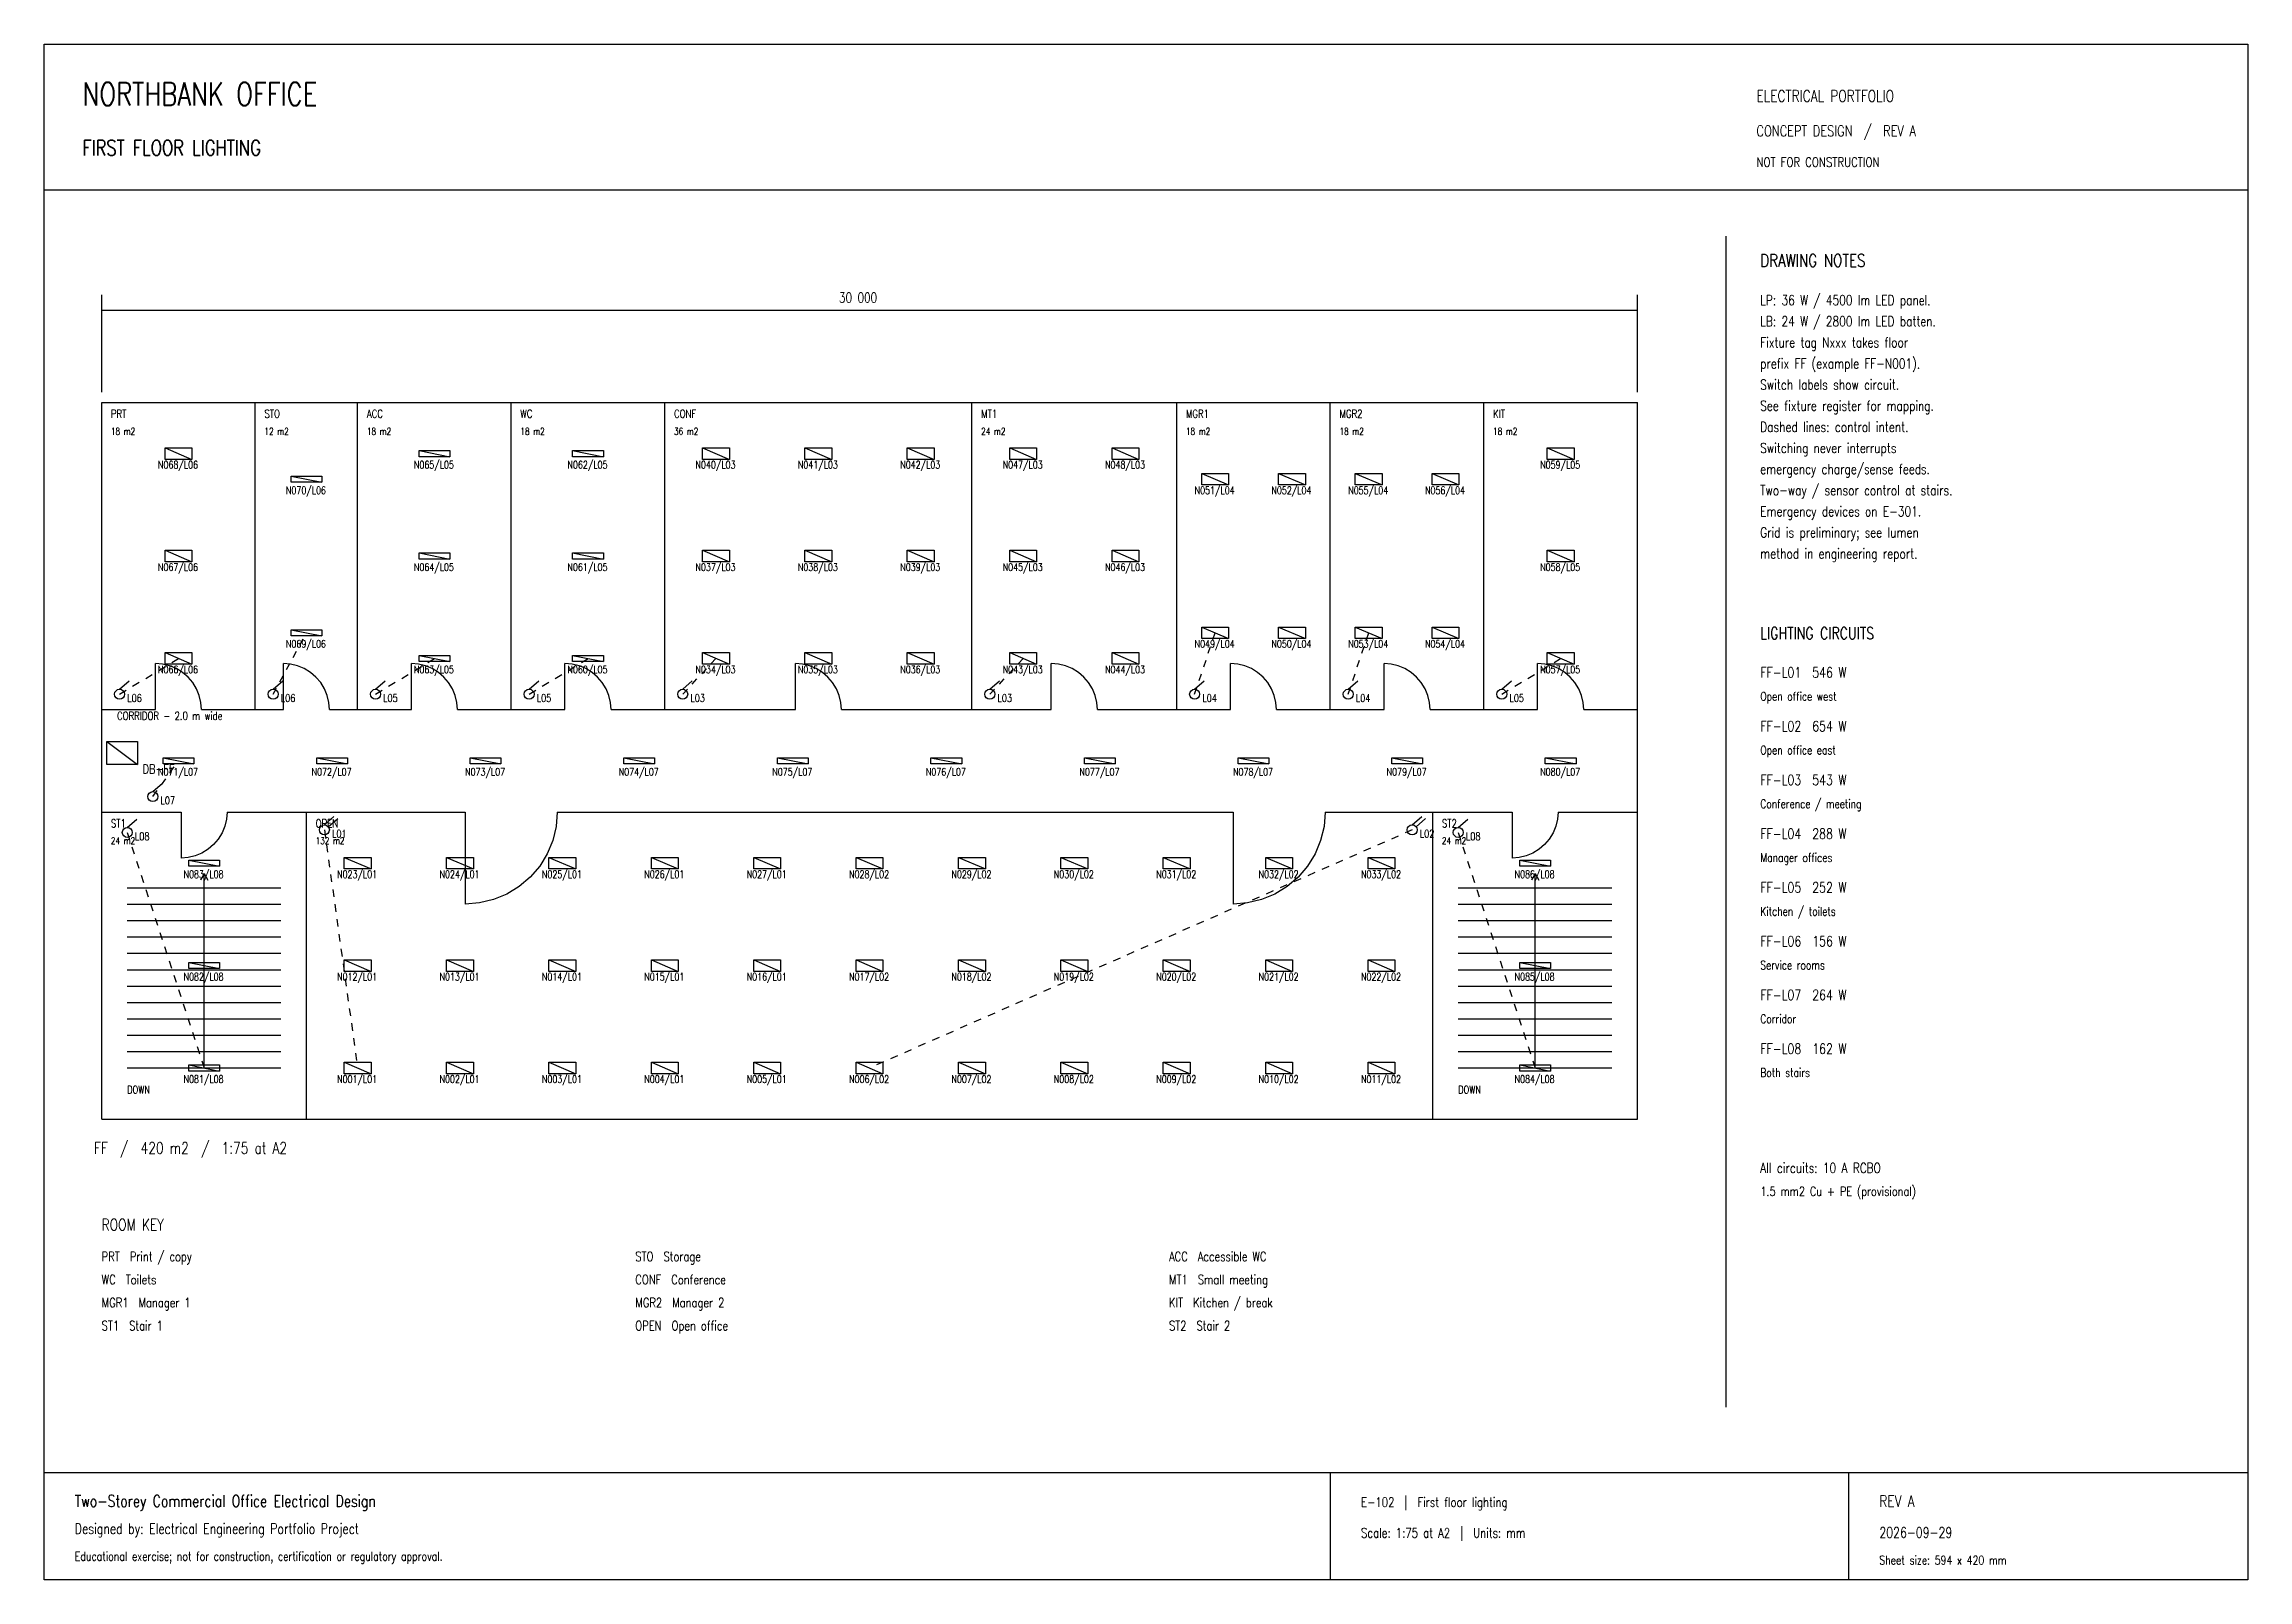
# Model space of a CAD drawing. Extents: x 10 to 584, y 10 to 410.
import ezdxf

# ---------------------------------------------------------------- set-up
doc = ezdxf.new("R2010")
doc.units = 0
doc.layers.get('0').update_dxf_attribs({"linetype": 'CONTINUOUS'})
for name, color, linetype in [('ARCH-DOORS', 8, 'CONTINUOUS'), ('ARCH-FURNITURE', 8, 'CONTINUOUS'), ('ARCH-TEXT', 8, 'CONTINUOUS'), ('ARCH-WALLS', 8, 'CONTINUOUS'), ('ELEC-DB', 1, 'CONTINUOUS'), ('ELEC-DIMENSIONS', 8, 'CONTINUOUS'), ('ELEC-LIGHT', 2, 'CONTINUOUS'), ('ELEC-LIGHT-TEXT', 2, 'CONTINUOUS'), ('ELEC-SWITCH', 6, 'CONTINUOUS'), ('ELEC-TEXT', 7, 'CONTINUOUS'), ('SHEET', 7, 'CONTINUOUS')]:
    doc.layers.add(name, color=color, linetype=linetype)
doc.styles.get("Standard").update_dxf_attribs({"font": 'standard'})

# ---------------------------------------------------------------- blocks, each defined once
blk = doc.blocks.new('DB')
for p, q in [((-4, 3), (4, 3)), ((-4, -3), (-4, 3)), ((-4, 3), (4, -3)), ((4, 3), (4, -3)), ((4, -3), (-4, -3))]:
    blk.add_line(p, q)
blk = doc.blocks.new('LP')
for p, q in [((-3.5, 1.5), (3.5, 1.5)), ((-3.5, -1.5), (-3.5, 1.5)), ((-3.5, 1.5), (3.5, -1.5)), ((3.5, 1.5), (3.5, -1.5)), ((3.5, -1.5), (-3.5, -1.5))]:
    blk.add_line(p, q)
blk = doc.blocks.new('LB')
for p, q in [((-4, 0.8), (4, 0.8)), ((-4, -0.8), (-4, 0.8)), ((-4, 0.8), (4, -0.8)), ((4, 0.8), (4, -0.8)), ((4, -0.8), (-4, -0.8))]:
    blk.add_line(p, q)
blk = doc.blocks.new('SW2')
for p, q in [((0, 1.3), (2.5, 3.5)), ((1, 0.8), (3.5, 3))]:
    blk.add_line(p, q)
blk.add_circle((0, 0), 1.3)
blk = doc.blocks.new('SW1')
blk.add_line((0, 1.3), (2.5, 3.5))
blk.add_circle((0, 0), 1.3)

msp = doc.modelspace()

# ---------------------------------------------------------------- linework, layer by layer
at = {"layer": 'ARCH-DOORS'}
for p, q in [((39, 236.67), (39, 248.67)), ((40.88, 248.52), (39, 248.67)), ((42.71, 248.08), (40.88, 248.52)), ((44.45, 247.36), (42.71, 248.08)), ((46.05, 246.37), (44.45, 247.36)), ((72.33, 236.67), (72.33, 248.67)), ((74.21, 248.52), (72.33, 248.67)), ((76.04, 248.08), (74.21, 248.52)), ((77.78, 247.36), (76.04, 248.08)), ((79.39, 246.37), (77.78, 247.36)), ((105.67, 236.67), (105.67, 248.67)), ((107.54, 248.52), (105.67, 248.67)), ((109.37, 248.08), (107.54, 248.52)), ((111.11, 247.36), (109.37, 248.08)), ((112.72, 246.37), (111.11, 247.36)), ((145.67, 236.67), (145.67, 248.67)), ((147.54, 248.52), (145.67, 248.67)), ((149.37, 248.08), (147.54, 248.52)), ((151.11, 247.36), (149.37, 248.08)), ((152.72, 246.37), (151.11, 247.36)), ((205.67, 236.67), (205.67, 248.67)), ((207.54, 248.52), (205.67, 248.67)), ((209.37, 248.08), (207.54, 248.52)), ((211.11, 247.36), (209.37, 248.08)), ((212.72, 246.37), (211.11, 247.36)), ((272.33, 236.67), (272.33, 248.67)), ((274.21, 248.52), (272.33, 248.67)), ((276.04, 248.08), (274.21, 248.52)), ((277.78, 247.36), (276.04, 248.08)), ((279.39, 246.37), (277.78, 247.36)), ((319, 236.67), (319, 248.67)), ((320.88, 248.52), (319, 248.67)), ((322.71, 248.08), (320.88, 248.52)), ((324.45, 247.36), (322.71, 248.08)), ((326.05, 246.37), (324.45, 247.36)), ((359, 236.67), (359, 248.67)), ((360.88, 248.52), (359, 248.67)), ((362.71, 248.08), (360.88, 248.52)), ((364.45, 247.36), (362.71, 248.08)), ((366.05, 246.37), (364.45, 247.36)), ((399, 236.67), (399, 248.67)), ((400.88, 248.52), (399, 248.67)), ((402.71, 248.08), (400.88, 248.52)), ((404.45, 247.36), (402.71, 248.08)), ((406.05, 246.37), (404.45, 247.36)), ((47.49, 245.15), (46.05, 246.37)), ((48.71, 243.72), (47.49, 245.15)), ((49.69, 242.11), (48.71, 243.72)), ((50.41, 240.37), (49.69, 242.11)), ((80.82, 245.15), (79.39, 246.37)), ((82.04, 243.72), (80.82, 245.15)), ((83.03, 242.11), (82.04, 243.72)), ((83.75, 240.37), (83.03, 242.11)), ((114.15, 245.15), (112.72, 246.37)), ((115.37, 243.72), (114.15, 245.15)), ((116.36, 242.11), (115.37, 243.72)), ((117.08, 240.37), (116.36, 242.11)), ((154.15, 245.15), (152.72, 246.37)), ((155.37, 243.72), (154.15, 245.15)), ((156.36, 242.11), (155.37, 243.72)), ((157.08, 240.37), (156.36, 242.11)), ((214.15, 245.15), (212.72, 246.37)), ((215.37, 243.72), (214.15, 245.15)), ((216.36, 242.11), (215.37, 243.72)), ((217.08, 240.37), (216.36, 242.11)), ((280.82, 245.15), (279.39, 246.37)), ((282.04, 243.72), (280.82, 245.15)), ((283.03, 242.11), (282.04, 243.72)), ((283.75, 240.37), (283.03, 242.11)), ((327.49, 245.15), (326.05, 246.37)), ((328.71, 243.72), (327.49, 245.15)), ((329.69, 242.11), (328.71, 243.72)), ((330.41, 240.37), (329.69, 242.11)), ((367.49, 245.15), (366.05, 246.37)), ((368.71, 243.72), (367.49, 245.15)), ((369.69, 242.11), (368.71, 243.72)), ((370.41, 240.37), (369.69, 242.11)), ((407.49, 245.15), (406.05, 246.37)), ((408.71, 243.72), (407.49, 245.15)), ((409.69, 242.11), (408.71, 243.72)), ((410.41, 240.37), (409.69, 242.11)), ((50.85, 238.54), (50.41, 240.37)), ((51, 236.67), (50.85, 238.54)), ((84.19, 238.54), (83.75, 240.37)), ((84.33, 236.67), (84.19, 238.54)), ((117.52, 238.54), (117.08, 240.37)), ((117.67, 236.67), (117.52, 238.54)), ((157.52, 238.54), (157.08, 240.37)), ((157.67, 236.67), (157.52, 238.54)), ((217.52, 238.54), (217.08, 240.37)), ((217.67, 236.67), (217.52, 238.54)), ((284.19, 238.54), (283.75, 240.37)), ((284.33, 236.67), (284.19, 238.54)), ((330.85, 238.54), (330.41, 240.37)), ((331, 236.67), (330.85, 238.54)), ((370.85, 238.54), (370.41, 240.37)), ((371, 236.67), (370.85, 238.54)), ((410.85, 238.54), (410.41, 240.37)), ((411, 236.67), (410.85, 238.54)), ((45.67, 210), (45.67, 198)), ((57.52, 208.12), (57.08, 206.29)), ((57.67, 210), (57.52, 208.12)), ((119.67, 210), (119.67, 186)), ((143.67, 210), (143.37, 206.25)), ((319.67, 210), (319.67, 186)), ((343.67, 210), (343.37, 206.25)), ((392.33, 210), (392.33, 198)), ((404.19, 208.12), (403.75, 206.29)), ((404.33, 210), (404.19, 208.12)), ((54.15, 201.51), (52.72, 200.29)), ((55.37, 202.95), (54.15, 201.51)), ((56.36, 204.55), (55.37, 202.95)), ((57.08, 206.29), (56.36, 204.55)), ((142.49, 202.58), (141.05, 199.1)), ((143.37, 206.25), (142.49, 202.58)), ((342.49, 202.58), (341.05, 199.1)), ((343.37, 206.25), (342.49, 202.58)), ((400.82, 201.51), (399.39, 200.29)), ((402.04, 202.95), (400.82, 201.51)), ((403.03, 204.55), (402.04, 202.95)), ((403.75, 206.29), (403.03, 204.55)), ((47.54, 198.15), (45.67, 198)), ((49.37, 198.59), (47.54, 198.15)), ((51.11, 199.31), (49.37, 198.59)), ((52.72, 200.29), (51.11, 199.31)), ((139.08, 195.89), (136.64, 193.03)), ((141.05, 199.1), (139.08, 195.89)), ((339.08, 195.89), (336.64, 193.03)), ((341.05, 199.1), (339.08, 195.89)), ((394.21, 198.15), (392.33, 198)), ((396.04, 198.59), (394.21, 198.15)), ((397.78, 199.31), (396.04, 198.59)), ((399.39, 200.29), (397.78, 199.31)), ((51.67, 194), (50.71, 192.24)), ((51.67, 143.33), (51.67, 194)), ((51.67, 194), (52.63, 192.24)), ((133.77, 190.58), (130.56, 188.62)), ((136.64, 193.03), (133.77, 190.58)), ((333.77, 190.58), (330.56, 188.62)), ((336.64, 193.03), (333.77, 190.58)), ((398.33, 194), (397.37, 192.24)), ((398.33, 143.33), (398.33, 194)), ((398.33, 194), (399.29, 192.24)), ((123.42, 186.3), (119.67, 186)), ((127.08, 187.17), (123.42, 186.3)), ((130.56, 188.62), (127.08, 187.17)), ((323.42, 186.3), (319.67, 186)), ((327.08, 187.17), (323.42, 186.3)), ((330.56, 188.62), (327.08, 187.17))]:
    msp.add_line(p, q, dxfattribs=at)
at = {"layer": 'ARCH-FURNITURE'}
for p, q in [((31.67, 190.27), (71.67, 190.27)), ((378.33, 190.27), (418.33, 190.27)), ((31.67, 186), (71.67, 186)), ((378.33, 186), (418.33, 186)), ((31.67, 181.73), (71.67, 181.73)), ((378.33, 181.73), (418.33, 181.73)), ((31.67, 177.47), (71.67, 177.47)), ((31.67, 173.2), (71.67, 173.2)), ((378.33, 177.47), (418.33, 177.47)), ((378.33, 173.2), (418.33, 173.2)), ((31.67, 168.93), (71.67, 168.93)), ((378.33, 168.93), (418.33, 168.93)), ((31.67, 164.67), (71.67, 164.67)), ((378.33, 164.67), (418.33, 164.67)), ((31.67, 160.4), (71.67, 160.4)), ((31.67, 156.13), (71.67, 156.13)), ((378.33, 160.4), (418.33, 160.4)), ((378.33, 156.13), (418.33, 156.13)), ((31.67, 151.87), (71.67, 151.87)), ((378.33, 151.87), (418.33, 151.87)), ((31.67, 147.6), (71.67, 147.6)), ((378.33, 147.6), (418.33, 147.6)), ((31.67, 143.33), (71.67, 143.33)), ((378.33, 143.33), (418.33, 143.33))]:
    msp.add_line(p, q, dxfattribs=at)
at = {"layer": 'ARCH-WALLS'}
for p, q in [((25, 130), (25, 316.67)), ((25, 316.67), (425, 316.67)), ((65, 236.67), (65, 316.67)), ((91.67, 236.67), (91.67, 316.67)), ((131.67, 236.67), (131.67, 316.67)), ((171.67, 236.67), (171.67, 316.67)), ((251.67, 236.67), (251.67, 316.67)), ((305, 236.67), (305, 316.67)), ((345, 236.67), (345, 316.67)), ((385, 236.67), (385, 316.67)), ((425, 130), (425, 316.67)), ((25, 236.67), (39, 236.67)), ((51, 236.67), (65, 236.67)), ((65, 236.67), (72.33, 236.67)), ((84.33, 236.67), (91.67, 236.67)), ((91.67, 236.67), (105.67, 236.67)), ((117.67, 236.67), (131.67, 236.67)), ((131.67, 236.67), (145.67, 236.67)), ((157.67, 236.67), (171.67, 236.67)), ((171.67, 236.67), (205.67, 236.67)), ((217.67, 236.67), (251.67, 236.67)), ((251.67, 236.67), (272.33, 236.67)), ((284.33, 236.67), (305, 236.67)), ((305, 236.67), (319, 236.67)), ((331, 236.67), (345, 236.67)), ((345, 236.67), (359, 236.67)), ((371, 236.67), (385, 236.67)), ((385, 236.67), (399, 236.67)), ((411, 236.67), (425, 236.67)), ((25, 210), (45.67, 210)), ((57.67, 210), (119.67, 210)), ((78.33, 130), (78.33, 210)), ((143.67, 210), (319.67, 210)), ((343.67, 210), (392.33, 210)), ((371.67, 130), (371.67, 210)), ((404.33, 210), (425, 210)), ((25, 130), (425, 130))]:
    msp.add_line(p, q, dxfattribs=at)
at = {"layer": 'ELEC-DIMENSIONS'}
for p, q in [((25, 319.33), (25, 344.67)), ((425, 319.33), (425, 344.67)), ((25, 340.67), (425, 340.67))]:
    msp.add_line(p, q, dxfattribs=at)
at = {"layer": 'ELEC-SWITCH'}
for p, q in [((76.6, 253.47), (77.47, 255.07)), ((313.22, 251.33), (313.81, 253.11)), ((314.41, 254.89), (315, 256.67)), ((353.22, 251.33), (353.81, 253.11)), ((354.41, 254.89), (355, 256.67)), ((39.89, 246.89), (41.59, 247.93)), ((43.3, 248.96), (45, 250)), ((73.13, 247.07), (74, 248.67)), ((74.87, 250.27), (75.73, 251.87)), ((106.56, 246.89), (108.26, 247.93)), ((109.96, 248.96), (111.67, 250)), ((146.56, 246.89), (148.26, 247.93)), ((149.96, 248.96), (151.67, 250)), ((181.29, 246), (182.52, 247.33)), ((183.76, 248.67), (185, 250)), ((261.29, 246), (262.52, 247.33)), ((263.76, 248.67), (265, 250)), ((312.04, 247.78), (312.63, 249.56)), ((352.04, 247.78), (352.63, 249.56)), ((399.89, 246.89), (401.59, 247.93)), ((403.3, 248.96), (405, 250)), ((29.67, 240.67), (31.37, 241.7)), ((33.07, 242.74), (34.78, 243.78)), ((36.48, 244.81), (38.19, 245.85)), ((69.67, 240.67), (70.53, 242.27)), ((71.4, 243.87), (72.27, 245.47)), ((96.33, 240.67), (98.04, 241.7)), ((99.74, 242.74), (101.44, 243.78)), ((103.15, 244.81), (104.85, 245.85)), ((136.33, 240.67), (138.04, 241.7)), ((139.74, 242.74), (141.44, 243.78)), ((143.15, 244.81), (144.85, 245.85)), ((176.33, 240.67), (177.57, 242)), ((178.81, 243.33), (180.05, 244.67)), ((256.33, 240.67), (257.57, 242)), ((258.81, 243.33), (260.05, 244.67)), ((309.67, 240.67), (310.26, 242.44)), ((310.85, 244.22), (311.44, 246)), ((349.67, 240.67), (350.26, 242.44)), ((350.85, 244.22), (351.44, 246)), ((389.67, 240.67), (391.37, 241.7)), ((393.07, 242.74), (394.78, 243.78)), ((396.48, 244.81), (398.19, 245.85)), ((40.56, 217.11), (41.67, 218.67)), ((42.78, 220.22), (43.89, 221.78)), ((38.33, 214), (39.44, 215.56)), ((31.67, 204.67), (32.27, 202.81)), ((32.88, 200.95), (33.48, 199.09)), ((83, 205.33), (83.27, 203.4)), ((83.54, 201.46), (83.81, 199.52)), ((359.09, 202.15), (357.27, 201.36)), ((362.71, 203.74), (360.9, 202.95)), ((366.33, 205.33), (364.52, 204.54)), ((378.33, 204.67), (378.94, 202.81)), ((379.55, 200.95), (380.15, 199.09)), ((34.09, 197.23), (34.7, 195.37)), ((84.08, 197.58), (84.35, 195.65)), ((344.59, 195.79), (342.78, 195)), ((348.21, 197.38), (346.4, 196.59)), ((351.84, 198.97), (350.03, 198.18)), ((355.46, 200.56), (353.65, 199.77)), ((380.76, 197.23), (381.36, 195.37)), ((35.3, 193.52), (35.91, 191.66)), ((36.52, 189.8), (37.12, 187.94)), ((84.62, 193.71), (84.9, 191.77)), ((85.17, 189.83), (85.44, 187.9)), ((330.09, 189.44), (328.28, 188.64)), ((333.72, 191.03), (331.91, 190.23)), ((337.34, 192.62), (335.53, 191.82)), ((340.97, 194.21), (339.15, 193.41)), ((381.97, 193.52), (382.58, 191.66)), ((383.18, 189.8), (383.79, 187.94)), ((37.73, 186.08), (38.33, 184.22)), ((85.71, 185.96), (85.98, 184.02)), ((319.22, 184.67), (317.41, 183.87)), ((322.85, 186.26), (321.03, 185.46)), ((326.47, 187.85), (324.66, 187.05)), ((384.39, 186.08), (385, 184.22)), ((38.94, 182.36), (39.55, 180.51)), ((40.15, 178.65), (40.76, 176.79)), ((86.25, 182.08), (86.52, 180.15)), ((86.79, 178.21), (87.06, 176.27)), ((304.73, 178.31), (302.91, 177.51)), ((308.35, 179.9), (306.54, 179.1)), ((311.97, 181.49), (310.16, 180.69)), ((315.6, 183.08), (313.79, 182.28)), ((385.61, 182.36), (386.21, 180.51)), ((386.82, 178.65), (387.42, 176.79)), ((41.36, 174.93), (41.97, 173.07)), ((87.33, 174.33), (87.6, 172.4)), ((293.85, 173.54), (292.04, 172.74)), ((297.48, 175.13), (295.67, 174.33)), ((301.1, 176.72), (299.29, 175.92)), ((388.03, 174.93), (388.64, 173.07)), ((42.58, 171.21), (43.18, 169.35)), ((43.79, 167.49), (44.39, 165.64)), ((87.88, 170.46), (88.15, 168.52)), ((88.42, 166.58), (88.69, 164.65)), ((279.36, 167.18), (277.55, 166.38)), ((282.98, 168.77), (281.17, 167.97)), ((286.61, 170.36), (284.79, 169.56)), ((290.23, 171.95), (288.42, 171.15)), ((389.24, 171.21), (389.85, 169.35)), ((390.45, 167.49), (391.06, 165.64)), ((45, 163.78), (45.61, 161.92)), ((88.96, 162.71), (89.23, 160.77)), ((264.86, 160.82), (263.05, 160.03)), ((268.49, 162.41), (266.68, 161.62)), ((272.11, 164), (270.3, 163.21)), ((275.74, 165.59), (273.92, 164.79)), ((391.67, 163.78), (392.27, 161.92)), ((46.21, 160.06), (46.82, 158.2)), ((47.42, 156.34), (48.03, 154.48)), ((89.5, 158.83), (89.77, 156.9)), ((253.99, 156.05), (252.18, 155.26)), ((257.62, 157.64), (255.8, 156.85)), ((261.24, 159.23), (259.43, 158.44)), ((392.88, 160.06), (393.48, 158.2)), ((394.09, 156.34), (394.7, 154.48)), ((48.64, 152.63), (49.24, 150.77)), ((90.04, 154.96), (90.31, 153.02)), ((90.58, 151.08), (90.85, 149.15)), ((239.5, 149.69), (237.68, 148.9)), ((243.12, 151.28), (241.31, 150.49)), ((246.74, 152.87), (244.93, 152.08)), ((250.37, 154.46), (248.56, 153.67)), ((395.3, 152.63), (395.91, 150.77)), ((49.85, 148.91), (50.45, 147.05)), ((51.06, 145.19), (51.67, 143.33)), ((91.12, 147.21), (91.4, 145.27)), ((228.62, 144.92), (226.81, 144.13)), ((232.25, 146.51), (230.44, 145.72)), ((235.87, 148.1), (234.06, 147.31)), ((396.52, 148.91), (397.12, 147.05)), ((397.73, 145.19), (398.33, 143.33))]:
    msp.add_line(p, q, dxfattribs=at)
at = {"layer": 'SHEET'}
for p, q in [((10, 410), (584, 410)), ((10, 10), (10, 410)), ((584, 410), (584, 10)), ((10, 372), (584, 372)), ((448, 360), (448, 55)), ((10, 38), (584, 38)), ((345, 38), (345, 10)), ((480, 38), (480, 10)), ((584, 10), (10, 10))]:
    msp.add_line(p, q, dxfattribs=at)

# ---------------------------------------------------------------- block references
at = {"layer": 'ELEC-DB'}
msp.add_blockref('DB', (30.33, 225.33), dxfattribs=at)
at = {"layer": 'ELEC-LIGHT'}
for name, p in [('LP', (45, 303.33)), ('LP', (185, 303.33)), ('LP', (211.67, 303.33)), ('LP', (238.33, 303.33)), ('LP', (265, 303.33)), ('LP', (291.67, 303.33)), ('LP', (405, 303.33)), ('LB', (111.67, 303.33)), ('LB', (151.67, 303.33)), ('LB', (78.33, 296.67)), ('LP', (315, 296.67)), ('LP', (335, 296.67)), ('LP', (355, 296.67)), ('LP', (375, 296.67)), ('LP', (45, 276.67)), ('LB', (111.67, 276.67)), ('LB', (151.67, 276.67)), ('LP', (185, 276.67)), ('LP', (211.67, 276.67)), ('LP', (238.33, 276.67)), ('LP', (265, 276.67)), ('LP', (291.67, 276.67)), ('LP', (405, 276.67)), ('LB', (78.33, 256.67)), ('LP', (315, 256.67)), ('LP', (335, 256.67)), ('LP', (355, 256.67)), ('LP', (375, 256.67)), ('LP', (45, 250)), ('LB', (111.67, 250)), ('LB', (151.67, 250)), ('LP', (185, 250)), ('LP', (211.67, 250)), ('LP', (238.33, 250)), ('LP', (265, 250)), ('LP', (291.67, 250)), ('LP', (405, 250)), ('LB', (45, 223.33)), ('LB', (85, 223.33)), ('LB', (125, 223.33)), ('LB', (165, 223.33)), ('LB', (205, 223.33)), ('LB', (245, 223.33)), ('LB', (285, 223.33)), ('LB', (325, 223.33)), ('LB', (365, 223.33)), ('LB', (405, 223.33)), ('LB', (51.67, 196.67)), ('LP', (91.67, 196.67)), ('LP', (118.33, 196.67)), ('LP', (145, 196.67)), ('LP', (171.67, 196.67)), ('LP', (198.33, 196.67)), ('LP', (225, 196.67)), ('LP', (251.67, 196.67)), ('LP', (278.33, 196.67)), ('LP', (305, 196.67)), ('LP', (331.67, 196.67)), ('LP', (358.33, 196.67)), ('LB', (398.33, 196.67)), ('LB', (51.67, 170)), ('LP', (91.67, 170)), ('LP', (118.33, 170)), ('LP', (145, 170)), ('LP', (171.67, 170)), ('LP', (198.33, 170)), ('LP', (225, 170)), ('LP', (251.67, 170)), ('LP', (278.33, 170)), ('LP', (305, 170)), ('LP', (331.67, 170)), ('LP', (358.33, 170)), ('LB', (398.33, 170)), ('LB', (51.67, 143.33)), ('LP', (91.67, 143.33)), ('LP', (118.33, 143.33)), ('LP', (145, 143.33)), ('LP', (171.67, 143.33)), ('LP', (198.33, 143.33)), ('LP', (225, 143.33)), ('LP', (251.67, 143.33)), ('LP', (278.33, 143.33)), ('LP', (305, 143.33)), ('LP', (331.67, 143.33)), ('LP', (358.33, 143.33)), ('LB', (398.33, 143.33))]:
    msp.add_blockref(name, p, dxfattribs=at)
at = {"layer": 'ELEC-SWITCH'}
for name, p in [('SW1', (29.67, 240.67)), ('SW1', (69.67, 240.67)), ('SW1', (96.33, 240.67)), ('SW1', (136.33, 240.67)), ('SW1', (176.33, 240.67)), ('SW1', (256.33, 240.67)), ('SW1', (309.67, 240.67)), ('SW1', (349.67, 240.67)), ('SW1', (389.67, 240.67)), ('SW1', (38.33, 214)), ('SW1', (31.67, 204.67)), ('SW2', (83, 205.33)), ('SW2', (366.33, 205.33)), ('SW1', (378.33, 204.67))]:
    msp.add_blockref(name, p, dxfattribs=at)

# ---------------------------------------------------------------- texts
at = {"layer": 'ARCH-TEXT', "width": 0.85}
for s, height, p in [('PRT', 2.1, (27.4, 312.67)), ('18 m2', 1.8, (27.4, 308.27)), ('STO', 2.1, (67.4, 312.67)), ('12 m2', 1.8, (67.4, 308.27)), ('ACC', 2.1, (94.07, 312.67)), ('18 m2', 1.8, (94.07, 308.27)), ('WC', 2.1, (134.07, 312.67)), ('18 m2', 1.8, (134.07, 308.27)), ('36 m2', 1.8, (174.07, 308.27)), ('CONF', 2.1, (174.07, 312.67)), ('24 m2', 1.8, (254.07, 308.27)), ('MT1', 2.1, (254.07, 312.67)), ('MGR1', 2.1, (307.4, 312.67)), ('18 m2', 1.8, (307.4, 308.27)), ('MGR2', 2.1, (347.4, 312.67)), ('18 m2', 1.8, (347.4, 308.27)), ('KIT', 2.1, (387.4, 312.67)), ('18 m2', 1.8, (387.4, 308.27)), ('CORRIDOR - 2.0 m wide', 2.1, (29, 234)), ('ST1', 2.1, (27.4, 206)), ('OPEN', 2.1, (80.73, 206)), ('ST2', 2.1, (374.07, 206)), ('24 m2', 1.8, (27.4, 201.6)), ('132 m2', 1.8, (80.73, 201.6)), ('24 m2', 1.8, (374.07, 201.6)), ('DOWN', 2, (31.67, 136.67)), ('DOWN', 2, (378.33, 136.67))]:
    msp.add_text(s, height=height, dxfattribs=at).set_placement(p)
at = {"layer": 'ELEC-DB', "width": 0.85}
msp.add_text('DB-FF', height=2.4, dxfattribs=at).set_placement((35.67, 220))
at = {"layer": 'ELEC-DIMENSIONS', "width": 0.85}
msp.add_text('30 000', height=2.6, dxfattribs=at).set_placement((217, 342.67))
at = {"layer": 'ELEC-LIGHT-TEXT', "width": 0.85}
for s, height, p in [('N068/L06', 1.95, (39.67, 299.47)), ('N065/L05', 1.95, (106.33, 299.47)), ('N062/L05', 1.95, (146.33, 299.47)), ('N040/L03', 1.95, (179.67, 299.47)), ('N041/L03', 1.95, (206.33, 299.47)), ('N042/L03', 1.95, (233, 299.47)), ('N047/L03', 1.95, (259.67, 299.47)), ('N048/L03', 1.95, (286.33, 299.47)), ('N059/L05', 1.95, (399.67, 299.47)), ('N070/L06', 1.95, (73, 292.8)), ('N051/L04', 1.95, (309.67, 292.8)), ('N052/L04', 1.95, (329.67, 292.8)), ('N055/L04', 1.95, (349.67, 292.8)), ('N056/L04', 1.95, (369.67, 292.8)), ('N067/L06', 1.95, (39.67, 272.8)), ('N064/L05', 1.95, (106.33, 272.8)), ('N061/L05', 1.95, (146.33, 272.8)), ('N037/L03', 1.95, (179.67, 272.8)), ('N038/L03', 1.95, (206.33, 272.8)), ('N039/L03', 1.95, (233, 272.8)), ('N045/L03', 1.95, (259.67, 272.8)), ('N046/L03', 1.95, (286.33, 272.8)), ('N058/L05', 1.95, (399.67, 272.8)), ('N069/L06', 1.95, (73, 252.8)), ('N049/L04', 1.95, (309.67, 252.8)), ('N050/L04', 1.95, (329.67, 252.8)), ('N053/L04', 1.95, (349.67, 252.8)), ('N054/L04', 1.95, (369.67, 252.8)), ('N066/L06', 1.95, (39.67, 246.13)), ('N063/L05', 1.95, (106.33, 246.13)), ('N060/L05', 1.95, (146.33, 246.13)), ('N034/L03', 1.95, (179.67, 246.13)), ('N035/L03', 1.95, (206.33, 246.13)), ('N036/L03', 1.95, (233, 246.13)), ('N043/L03', 1.95, (259.67, 246.13)), ('N044/L03', 1.95, (286.33, 246.13)), ('N057/L05', 1.95, (399.67, 246.13)), ('L06', 2, (31.67, 238.67)), ('L06', 2, (71.67, 238.67)), ('L05', 2, (98.33, 238.67)), ('L05', 2, (138.33, 238.67)), ('L03', 2, (178.33, 238.67)), ('L03', 2, (258.33, 238.67)), ('L04', 2, (311.67, 238.67)), ('L04', 2, (351.67, 238.67)), ('L05', 2, (391.67, 238.67)), ('N071/L07', 1.95, (39.67, 219.47)), ('N072/L07', 1.95, (79.67, 219.47)), ('N073/L07', 1.95, (119.67, 219.47)), ('N074/L07', 1.95, (159.67, 219.47)), ('N075/L07', 1.95, (199.67, 219.47)), ('N076/L07', 1.95, (239.67, 219.47)), ('N077/L07', 1.95, (279.67, 219.47)), ('N078/L07', 1.95, (319.67, 219.47)), ('N079/L07', 1.95, (359.67, 219.47)), ('N080/L07', 1.95, (399.67, 219.47)), ('L07', 2, (40.33, 212)), ('L08', 2, (33.67, 202.67)), ('L01', 2, (85, 203.33)), ('L02', 2, (368.33, 203.33)), ('L08', 2, (380.33, 202.67)), ('N083/L08', 1.95, (46.33, 192.8)), ('N023/L01', 1.95, (86.33, 192.8)), ('N024/L01', 1.95, (113, 192.8)), ('N025/L01', 1.95, (139.67, 192.8)), ('N026/L01', 1.95, (166.33, 192.8)), ('N027/L01', 1.95, (193, 192.8)), ('N028/L02', 1.95, (219.67, 192.8)), ('N029/L02', 1.95, (246.33, 192.8)), ('N030/L02', 1.95, (273, 192.8)), ('N031/L02', 1.95, (299.67, 192.8)), ('N032/L02', 1.95, (326.33, 192.8)), ('N033/L02', 1.95, (353, 192.8)), ('N086/L08', 1.95, (393, 192.8)), ('N082/L08', 1.95, (46.33, 166.13)), ('N012/L01', 1.95, (86.33, 166.13)), ('N013/L01', 1.95, (113, 166.13)), ('N014/L01', 1.95, (139.67, 166.13)), ('N015/L01', 1.95, (166.33, 166.13)), ('N016/L01', 1.95, (193, 166.13)), ('N017/L02', 1.95, (219.67, 166.13)), ('N018/L02', 1.95, (246.33, 166.13)), ('N019/L02', 1.95, (273, 166.13)), ('N020/L02', 1.95, (299.67, 166.13)), ('N021/L02', 1.95, (326.33, 166.13)), ('N022/L02', 1.95, (353, 166.13)), ('N085/L08', 1.95, (393, 166.13)), ('N081/L08', 1.95, (46.33, 139.47)), ('N001/L01', 1.95, (86.33, 139.47)), ('N002/L01', 1.95, (113, 139.47)), ('N003/L01', 1.95, (139.67, 139.47)), ('N004/L01', 1.95, (166.33, 139.47)), ('N005/L01', 1.95, (193, 139.47)), ('N006/L02', 1.95, (219.67, 139.47)), ('N007/L02', 1.95, (246.33, 139.47)), ('N008/L02', 1.95, (273, 139.47)), ('N009/L02', 1.95, (299.67, 139.47)), ('N010/L02', 1.95, (326.33, 139.47)), ('N011/L02', 1.95, (353, 139.47)), ('N084/L08', 1.95, (393, 139.47))]:
    msp.add_text(s, height=height, dxfattribs=at).set_placement(p)
at = {"layer": 'ELEC-TEXT', "width": 0.85}
for s, height, p in [('NORTHBANK OFFICE', 6, (20, 394)), ('ELECTRICAL PORTFOLIO', 3, (456, 395)), ('FIRST FLOOR LIGHTING', 4, (20, 381)), ('CONCEPT DESIGN  /  REV A', 2.8, (456, 386)), ('NOT FOR CONSTRUCTION', 2.5, (456, 378)), ('DRAWING NOTES', 3.3, (457, 352)), ('LP: 36 W / 4500 lm LED panel.', 2.6, (457, 342)), ('LB: 24 W / 2800 lm LED batten.', 2.6, (457, 336.5)), ('Fixture tag Nxxx takes floor', 2.6, (457, 331)), ('prefix FF (example FF-N001).', 2.6, (457, 325.5)), ('Switch labels show circuit.', 2.6, (457, 320)), ('See fixture register for mapping.', 2.6, (457, 314.5)), ('Dashed lines: control intent.', 2.6, (457, 309)), ('Switching never interrupts', 2.6, (457, 303.5)), ('emergency charge/sense feeds.', 2.6, (457, 298)), ('Two-way / sensor control at stairs.', 2.6, (457, 292.5)), ('Emergency devices on E-301.', 2.6, (457, 287)), ('Grid is preliminary; see lumen', 2.6, (457, 281.5)), ('method in engineering report.', 2.6, (457, 276)), ('LIGHTING CIRCUITS', 3.1, (457, 255)), ('FF-L01  546 W', 2.7, (457, 245)), ('Open office west', 2.25, (457, 239)), ('FF-L02  654 W', 2.7, (457, 231)), ('Open office east', 2.25, (457, 225)), ('FF-L03  543 W', 2.7, (457, 217)), ('Conference / meeting', 2.25, (457, 211)), ('FF-L04  288 W', 2.7, (457, 203)), ('Manager offices', 2.25, (457, 197)), ('FF-L05  252 W', 2.7, (457, 189)), ('Kitchen / toilets', 2.25, (457, 183)), ('FF-L06  156 W', 2.7, (457, 175)), ('Service rooms', 2.25, (457, 169)), ('FF-L07  264 W', 2.7, (457, 161)), ('Corridor', 2.25, (457, 155)), ('FF-L08  162 W', 2.7, (457, 147)), ('Both stairs', 2.25, (457, 141)), ('FF  /  420 m2  /  1:75 at A2', 3, (23, 121)), ('All circuits: 10 A RCBO', 2.6, (457, 116)), ('1.5 mm2 Cu + PE (provisional)', 2.4, (457, 110)), ('ROOM KEY', 3, (25, 101)), ('PRT  Print / copy', 2.45, (25, 93)), ('STO  Storage', 2.45, (164, 93)), ('ACC  Accessible WC', 2.45, (303, 93)), ('WC  Toilets', 2.45, (25, 87)), ('CONF  Conference', 2.45, (164, 87)), ('MT1  Small meeting', 2.45, (303, 87)), ('MGR1  Manager 1', 2.45, (25, 81)), ('MGR2  Manager 2', 2.45, (164, 81)), ('KIT  Kitchen / break', 2.45, (303, 81)), ('ST1  Stair 1', 2.45, (25, 75)), ('OPEN  Open office', 2.45, (164, 75)), ('ST2  Stair 2', 2.45, (303, 75)), ('Two-Storey Commercial Office Electrical Design', 3.1, (18, 29)), ('E-102  |  First floor lighting', 2.5, (353, 29)), ('REV A', 3, (488, 29)), ('Designed by: Electrical Engineering Portfolio Project', 2.7, (18, 22)), ('Scale: 1:75 at A2  |  Units: mm', 2.5, (353, 21)), ('2026-09-29', 2.7, (488, 21)), ('Educational exercise; not for construction, certification or regulatory approval.', 2.3, (18, 15)), ('Sheet size: 594 x 420 mm', 2.3, (488, 14))]:
    msp.add_text(s, height=height, dxfattribs=at).set_placement(p)

doc.saveas('drawing.dxf')
